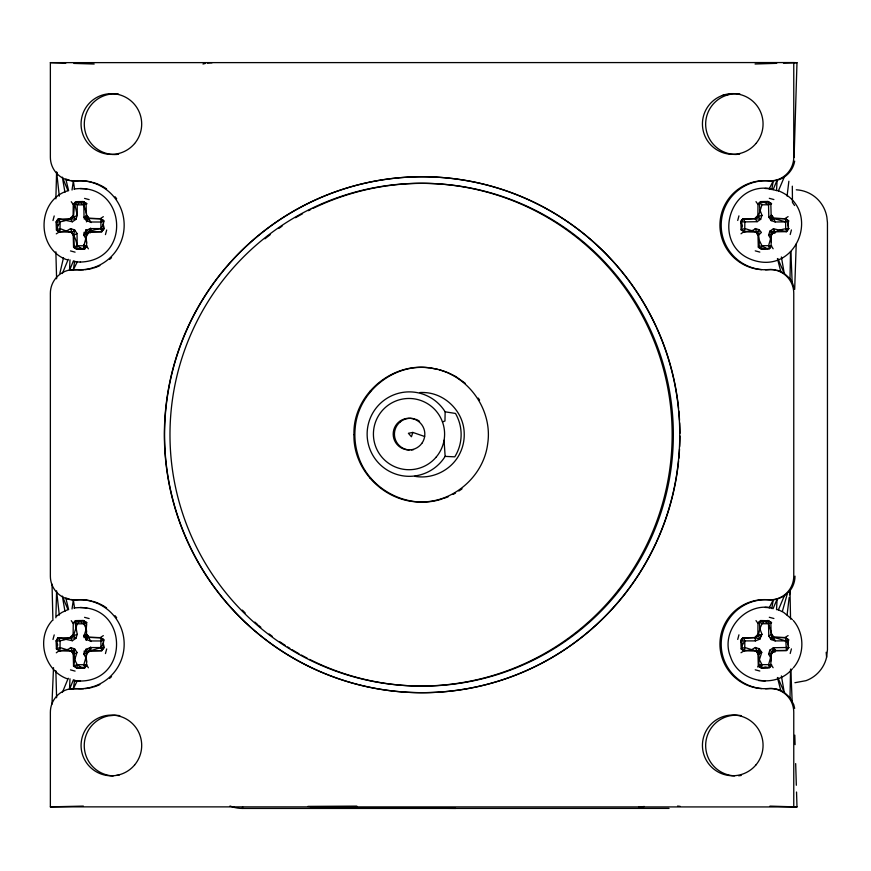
<?xml version="1.0" encoding="UTF-8"?>
<svg xmlns="http://www.w3.org/2000/svg" width="871" height="871" viewBox="0 0 871 871"><rect width="100%" height="100%" fill="white"/><g stroke="black" fill="none" stroke-linecap="round" stroke-linejoin="round"><path stroke-width="1.31" d="M88.232 217.402L86.969 215.409L84.052 217.119L86.447 220.679L90.421 222.007L100.96 222.007L103.932 220.973L100.241 218.675L88.254 218.338L86.403 215.377L86.077 203.379L83.115 201.528L75.57 201.658L73.251 204.511L74.59 203.041L83.736 201.865L84.052 217.119L88.864 218.403L100.851 218.817L103.932 220.973L103.257 224.587L104.106 228.594L101.831 231.73L89.702 231.871L87.154 233.374C84.389 238.055 88.951 244.827 84.705 248.888L77.094 249.041C77.29 243.161 75.287 236.672 71.368 232.209L59.391 231.871L57.061 230.532L57.704 226.014L56.68 222.007C62.374 221.909 68.569 220.167 73.11 216.683L73.251 204.511L71.248 201.713M56.419 648.971L57.704 644.976L56.68 640.958C62.374 640.86 68.569 639.118 73.12 635.634L73.251 623.462L74.884 621.154L77.236 634.36L75.908 638.345L72.347 640.74L58.912 637.822L57.747 638.312L56.092 640.936L56.419 648.971L59.391 650.822L71.368 651.16L74.166 654.154L74.688 659.761L73.556 666.13L76.517 667.981L84.705 667.839C88.896 663.865 84.498 657.224 87.046 652.586L89.702 650.822L101.831 650.681L104.106 647.556L103.257 643.538L103.932 639.924L100.851 637.768L88.864 637.354L84.062 636.102L86.251 628.764L86.697 623.974M786.426 231.468L788.843 228.529L786.578 231.664L774.439 231.795L771.782 233.559L771.151 235.094L771.151 245.655L769.289 248.616L761.265 248.954L758.935 247.614L759.436 240.723L758.554 235.126L756.115 232.132L744.128 231.806L741.167 229.944L740.829 221.909L742.495 219.285L755.244 218.643L757.857 216.618L757.988 204.445L755.995 201.647M771.151 654.056L774.439 650.757L786.426 650.419L788.843 647.48L786.578 650.615L775.07 650.463L772.305 652.172L771.151 654.056L770.759 666.097L769.289 667.578L761.265 667.905L758.935 666.565L758.902 654.077L756.115 651.083L744.128 650.757L741.167 648.906L740.829 640.86L742.495 638.236L755.244 637.605L757.857 635.569L757.988 623.396L755.995 620.598M796.225 243.989L794.679 289.401L792.142 282.008L789.997 278.72L790.52 251.719M794.679 708.352L793.721 704.552L789.997 697.671L790.552 669.32M445.146 411.82L455.479 413.442A42.222 42.178 -87.3 0 1 454.782 456.84L445.146 456.382A42.222 42.178 -87.3 0 1 381.857 466.159A42.222 42.178 -87.3 0 1 381.857 402.054A42.222 42.178 -87.3 0 1 445.146 411.82L444.961 421.009L442.446 421.902M86.142 640.414L86.283 634.992M55.864 198.849L56.604 171.859L59.304 196.16M55.864 617.8L56.604 590.81L59.304 615.111M794.091 157.509L796.987 62.712L793.764 62.56L50.366 62.636L50.366 157.216A23.757 23.724 -87.3 0 0 76.038 180.885A44.53 44.486 -87.3 0 1 124.172 225.262A44.53 44.486 -87.3 0 1 76.038 269.651A23.757 23.724 -87.3 0 0 50.366 293.331L50.366 576.167A23.757 23.724 -87.3 0 0 76.038 599.836A44.53 44.486 -87.3 0 1 124.172 644.213A44.53 44.486 -87.3 0 1 76.038 688.602A23.757 23.724 -87.3 0 0 50.366 712.282L50.366 806.862L83.355 806.1M51.955 704.214L53.512 667.654M101.689 231.534L104.106 228.594L90.421 228.605L90.279 231.882L83.823 235.203L86.229 239.351L86.621 243.194M77.094 667.992L73.948 665.738L77.236 664.715L86.893 664.704L84.705 667.839L80.557 667.034L77.094 667.992L77.236 664.715L74.688 659.761L77.018 652.455L74.623 648.895L70.649 647.567C66.686 651.802 60.262 648.775 56.288 652.804M101.689 650.485L104.106 647.556L90.421 647.556L90.279 650.833L83.823 654.154L86.229 658.302L86.621 662.145M768.168 248.845L761.831 248.964L761.973 245.687L759.436 240.723M768.168 667.796L761.831 667.915L761.973 664.638L759.436 659.674L761.744 652.346L759.36 648.819L755.386 647.491L751.161 649.962L744.727 650.67L741.798 649.418L742.451 644.899L744.836 640.893L743.66 637.746L741.417 640.882L742.451 644.899M83.725 269.77A44.53 44.486 -87.3 0 1 77.279 269.716L69.506 270.358L69.985 259.83M83.725 688.721A44.53 44.486 -87.3 0 1 77.279 688.667L69.506 689.309L69.985 678.781M776.518 190.749L777.106 180.221C786.056 177.978 793.187 170.204 794.679 161.102M776.518 609.7L777.106 599.172L784.259 596.036L789.997 590.734A23.757 23.724 -87.3 0 0 795.005 576.145M353.964 434.662C352.624 394.345 393.311 360.376 432.735 368.4C467.313 373.877 492.986 409.13 487.695 443.687C483.764 476.089 453.715 502.36 421.063 501.946C385.189 502.611 352.984 470.623 353.964 434.662L354.421 434.694M86.022 247.212L84.552 248.692L76.517 249.03L74.187 247.68L73.817 235.203L71.912 232.198L66.425 231.087L59.99 231.784L57.061 230.532L56.419 230.02L56.092 221.974L58.912 218.871L72.347 221.789L75.908 219.394L73.502 216.814L74.59 203.041L77.236 204.859L83.823 204.859L86.806 203.814L83.736 201.865L84.999 202.693M77.018 652.455L74.166 654.154L74.623 648.895L72.413 651.443L60.099 647.567L56.811 648.59L59.99 650.735L60.099 640.969L58.912 637.822L56.68 640.958L57.943 637.964L69.93 637.626L75.908 638.345L73.12 635.634M755.386 647.491L757.149 651.366L761.744 652.346L758.902 654.077L759.36 648.819L757.149 651.366L744.836 647.491L741.559 648.514L744.727 650.67L744.836 640.893L741.417 640.882L742.68 637.888L754.667 637.561L759.882 639.118L761.973 634.295L759.871 628.731L759.327 621.927L768.472 620.751L771.543 622.7L768.57 623.734L761.973 623.734L759.327 621.927L757.988 623.396L760.394 620.522L768.472 620.751L768.788 636.004L771.183 639.554L775.157 640.893L785.696 640.893L788.68 639.847L787.994 643.495L788.56 646.151M669.048 808.397L242.454 808.44L242.606 806.764M744.836 640.893L755.386 640.893L759.882 639.118L758.238 635.699L759.871 628.731L761.973 623.734L764.422 621.382L768.57 623.734L771.706 634.284L771.183 639.554L773.611 637.278L785.588 637.703L788.68 639.847L784.989 637.55L773.002 637.224L771.151 634.262L770.813 622.253L767.852 620.402M768.407 248.616L765.293 248.006L761.831 248.964L758.303 247.103L757.966 235.105L756.496 232.601L759.164 229.748L761.396 232.437L758.554 235.126L759.164 229.748L755.386 228.54C751.423 232.775 744.999 229.748 741.025 233.776M794.918 682.712L806.056 680.654A32.521 32.477 -87.3 0 0 819.48 671.323A32.989 32.956 -87.3 0 0 826.601 657.235L827.45 649.799L827.45 222.736L826.862 217.064A33.087 33.044 -87.3 0 0 819.829 201.691A32.521 32.477 -87.3 0 0 811.38 194.407A32.989 32.956 -87.3 0 0 796.29 189.802M787.079 196.084L788.865 181.233M787.079 615.035L789.191 597.484M789.518 594.784L789.997 590.734L790.552 619.074M740.731 223.085L741.014 220.907M740.731 642.036L741.014 639.858M72.032 190.03L73.36 180.939L70.791 180.515M72.032 608.981L73.36 599.89L70.791 599.466M74.699 260.962L73.36 269.716L77.421 261.572M74.699 679.924L73.36 688.667L77.421 680.523M771.815 189.617L773.241 180.874L777.106 180.221L773.034 189.813M771.815 608.568L773.241 599.825L777.106 599.172L773.034 608.764M103.257 224.587L100.96 228.605C85.815 230.891 87.492 233.188 83.823 245.764L84.705 248.888L80.546 248.083L77.236 245.764L73.948 246.787L77.094 249.041L80.546 248.083M90.421 647.556L85.924 649.331L87.285 652.738L83.823 664.715L84.705 667.839M788.843 228.529C783.007 228.67 776.976 230.652 772.022 233.711L768.57 245.687L769.441 248.812L771.63 245.687L761.973 245.687L758.685 246.711L761.831 248.964M59.87 273.298L63.518 257.631M740.829 221.909L742.68 218.937L755.244 218.643L758.238 216.748L761.973 204.783L768.57 204.783L771.543 203.749L767.852 201.451L760.307 201.593L757.988 204.445L759.327 202.976L768.472 201.789L768.799 217.075L771.183 220.603L775.157 221.942L785.696 221.931L788.68 220.896L787.994 224.544L788.56 227.2M52.979 220.537L54.209 215.943M105.445 234.604L106.676 230.009M52.979 639.488L54.209 634.894M105.445 653.566L106.676 648.96M737.715 220.461L738.946 215.866M790.193 234.539L791.423 229.944M737.715 639.423L738.946 634.817M790.193 653.49L791.423 648.895M782.387 611.29L787.351 593.619M72.347 640.74L70.507 637.67L73.502 635.765L77.236 623.81L79.686 621.458L83.736 620.816L86.806 622.776L83.823 623.81L77.236 623.81L74.59 621.992L79.686 621.458L83.823 623.81L86.251 628.764L86.686 632.117M412.854 432.43L411.417 436.763L408.39 433.279L412.854 432.43L424.645 436.491M761.973 204.783L759.327 202.976L759.871 209.769L761.973 215.344L760.644 219.318L757.128 221.702L741.417 221.931L742.451 225.948L741.167 229.944M771.227 241.844L770.966 239.285L768.57 235.137L769.899 231.153L773.415 228.768L786.578 231.664L785.696 228.529L785.588 218.752L773.002 218.273L771.151 215.3L770.813 203.302L767.852 201.451M771.227 660.795L770.966 658.236L768.57 654.088L769.899 650.104L773.415 647.719L788.843 647.48M84.705 248.888L86.893 245.753L77.236 245.764L77.018 233.493L74.623 229.944L71.76 232.677L73.229 235.17L73.556 247.168L77.094 249.041M69.506 270.358L73.469 260.767M69.506 689.309L73.469 679.718M62.353 273.505L68.254 259.297M62.353 692.456L68.254 678.248M778.239 191.282L784.259 177.074M778.239 610.233L784.259 596.036M83.823 235.203L85.924 230.38L90.421 228.605M83.823 654.154L85.924 649.331L90.279 650.833L101.831 650.681L100.96 647.556L100.851 637.768L103.214 639.477L103.54 647.523M400.083 422.021L400.714 420.606M90.747 647.926L89.8 650.027L89.615 647.926M769.147 189.007L773.241 180.874L769.333 180.874A44.53 44.486 -87.3 0 0 721.362 221.386A44.53 44.486 -87.3 0 0 761.602 269.607M769.147 607.958L773.241 599.825L769.333 599.825A44.53 44.486 -87.3 0 0 721.362 640.348A44.53 44.486 -87.3 0 0 761.602 688.558M86.621 214.233L83.823 204.859L79.74 202.508L77.236 204.859L77.236 215.409L75.908 219.394L69.93 218.675L57.747 219.35L56.68 222.007L58.912 218.871L60.099 222.007L59.99 231.784L56.811 229.628L60.099 228.605L66.425 231.087L70.649 228.605L74.623 229.944L73.817 235.203L77.018 233.493M742.68 218.937L741.417 221.931L743.66 218.795L744.836 221.942L744.727 231.719L741.559 229.563L744.836 228.54L756.649 232.132L758.554 235.126M86.425 221.865L88.592 218.044L89.789 221.484L91.281 222.562M103.257 643.538L100.96 647.556L90.279 650.833L87.285 652.738M57.704 226.014L60.099 222.007M56.092 221.974L57.943 219.013M84.552 248.692L86.403 245.731L88.385 248.834M56.092 640.936L57.943 637.964M76.517 667.981L84.552 667.643L86.403 664.682L88.385 667.785M769.289 248.616L771.151 245.655L773.121 248.758M740.829 640.86L742.68 637.888M769.289 667.578L771.151 664.606L773.121 667.709M88.254 218.338L86.969 215.409L86.447 220.679L88.864 218.403L90.421 222.007M88.254 637.3L86.969 634.36L84.062 636.102L86.447 639.63L90.421 640.958L100.96 640.958L103.932 639.924L100.241 637.626L88.254 637.3L86.403 634.328L86.077 622.33L83.736 620.816L83.823 623.81M52.14 620.62C35.58 638.987 44.541 671.062 67.753 678.977M793.35 667.817C804.75 654.665 804.641 633.729 793.35 620.544M84.552 667.643L86.022 666.173M69.93 218.675L73.229 215.377M86.403 235.17L89.702 231.871M69.93 637.626L73.229 634.328M86.403 654.121L89.702 650.822M754.667 218.61L757.966 215.311M771.151 235.094L774.439 231.795M754.667 637.561L757.966 634.262M792.447 668.721C775.44 689.538 738.673 682.211 730.508 656.756C720.012 631.377 744.999 602.482 771.521 607.795L765.021 607.403M788.092 216.629L784.989 218.599L788.68 220.896L785.588 218.752L773.611 218.327L771.183 220.603L771.706 215.333L768.799 217.075L785.696 221.931M757.726 667.012L760.742 664.431M56.669 616.08L61.917 612.411L67.72 609.7M771.619 652.76L775.07 650.463L773.415 647.719L768.57 664.638L769.441 667.763L771.63 664.638L761.973 664.638L758.685 665.662L761.831 667.915L765.304 666.968L768.407 667.567M56.288 233.853L59.391 231.871L56.419 230.02M103.344 216.694L100.241 218.675L103.214 220.526L103.54 228.572M103.344 635.645L100.241 637.626L103.214 639.477M761.973 634.295L755.244 637.605L755.386 640.893M741.025 652.727L744.128 650.757L741.167 648.906M788.092 635.58L784.989 637.55L785.588 637.703L786.426 650.419M74.59 203.041L77.236 215.409L70.507 218.719L72.347 221.789M768.788 636.004L771.706 634.284L772.969 636.287M773.415 228.768L775.016 231.817L768.57 235.137M768.57 654.088L772.305 652.172L769.899 650.104M67.72 190.749C36.038 200.602 36.277 250.01 67.753 260.026M774.439 650.757L775.07 650.463M757.857 216.618L761.973 215.344M73.502 635.765L77.236 634.36M442.272 498.887C407.966 510.526 367.66 489.099 357.763 454.335A67.285 67.209 -87.3 0 1 355.172 428.249C357.883 392.146 393.42 363.044 429.359 367.878M722.375 95.451L730.083 94.199M739.653 154.08L735.973 154.472A30.354 30.311 -87.3 0 1 705.717 122.136A30.354 30.311 -87.3 0 1 739.925 94.035M73.904 189.083C126.045 181.342 133.176 260.592 80.284 262.062M765.021 188.452L771.521 188.844C728.45 180.711 710.834 245.437 752.49 259.95C797.978 275.835 822.921 207.636 777.738 190.509M73.904 608.034C130.661 600.685 130.846 687.502 73.97 680.643L80.47 681.024M755.059 64.008L776.703 63.333M783.465 63.126L796.987 62.712M84.999 621.644L83.115 620.479L75.57 620.62L73.251 623.462L71.248 620.675M116.649 775.342L119.011 775.299M307.888 806.394L356.849 806.111M74.666 180.939L77.279 180.939A44.53 44.486 -87.3 0 1 91.379 182.039M74.666 599.901L77.279 599.901A44.53 44.486 -87.3 0 1 91.379 600.99M50.366 806.862L796.987 806.938L796.54 792.033M310.49 807.286L455.751 808.419M65.771 63.169L50.366 62.636M73.893 63.409L94.177 64.029M769.931 806.111L796.987 806.938M80.284 188.528L86.784 188.92M73.97 261.692L80.47 262.073M80.284 607.479L86.784 607.871M758.706 680.567L765.217 680.959M414.738 476.285C432.941 479.671 452.343 469.621 460.149 452.855A42.156 42.113 -87.3 0 0 464.178 432.266C463.252 411.548 445.375 393.54 424.656 392.56M677.562 806.067L680.207 806.361M369.598 391.427L370.676 391.547M775.016 231.817L769.899 231.153L772.022 233.711M369.685 477.831L370.589 477.961M430.579 367.954L437.939 369.391M769.3 198.316L773.894 199.557M755.244 250.859L759.828 252.089M84.563 198.392L89.147 199.622M70.497 250.924L75.091 252.155M769.3 617.278L773.894 618.508M755.244 669.81L759.828 671.04M84.563 617.343L89.147 618.573M70.497 669.875L75.091 671.106M439.169 369.631L446.213 371.971M69.506 180.297L65.793 179.023L68.646 190.64M69.506 599.248L65.793 597.974L68.646 609.591M91.128 230.271L89.321 229.509L90.257 232.895M761.831 667.915L758.303 666.054L757.966 654.056L757.149 651.366L758.902 654.077M447.389 372.363L455.664 376.446L465.179 383.251M777.738 609.46L783.573 612.346L792.447 619.64M777.106 270.282A23.757 23.724 -87.3 0 1 780.819 271.556L784.259 273.429L789.997 278.72M765.467 688.743A44.53 44.486 -87.3 0 0 769.333 688.591A23.757 23.724 -87.3 0 1 780.819 690.518L784.259 692.38L789.997 697.671M764.477 202.431L768.57 204.783M770.813 203.302L771.543 203.749M770.813 622.253L771.543 622.7M769.92 637.496L774.526 640.348M758.303 247.103L761.265 248.954M83.115 201.528L86.806 203.814M758.303 666.054L761.265 667.905M73.556 247.168L76.517 249.03M83.115 620.479L86.806 622.776M759.196 634.676L761.472 636.168M103.214 220.526L100.851 218.817L100.96 228.605L101.831 231.73L90.279 231.882L85.924 230.38L87.285 233.787M77.236 664.715L80.557 667.034M761.973 245.687L765.293 248.006M89.789 640.425L91.281 641.502M758.238 216.748L760.644 219.318L755.244 218.643L757.128 221.702M787.994 643.495L785.696 640.893L773.611 637.278L775.157 640.893M771.151 215.3L773.285 217.837M771.151 634.262L773.285 636.788M86.403 215.377L88.548 217.902M86.403 634.328L88.548 636.864M775.538 650.299L774.058 648.372L774.831 652.357M794.592 205.523L792.468 202.497L792.316 186.176M478.244 398.08L479.583 400.072M70.649 647.567L74.166 654.154M772.969 217.336L771.706 215.333L772.762 216.999M88.232 636.353L86.969 634.36L86.447 639.63L88.864 637.354L90.421 640.958M771.706 634.284L772.762 635.95M756.115 232.132L757.966 235.105M756.115 651.083L757.966 654.056M71.368 232.209L73.229 235.17M71.368 651.16L73.229 654.121L73.556 666.13M777.814 258.535L784.259 273.429L781.374 256.945M777.814 677.486L784.259 692.38L781.374 675.896M773.611 218.327L775.157 221.942M68.047 190.793L62.353 177.151L64.966 192.371M68.047 609.744L62.353 596.112L64.966 611.322M72.413 651.443L73.229 654.121M755.386 228.54L756.649 232.132M70.649 228.605L71.912 232.198M85.891 649.886L86.904 653.272M777.422 258.643L780.819 271.556M777.422 677.594L780.819 690.518M774.058 229.432L774.831 233.417M73.36 180.939L74.536 189.007M73.36 599.89L74.536 607.958M444.058 440.269L445.146 456.382M84.171 651.018L84.531 654.415M90.628 228.082L90.845 230.597M90.628 647.022L90.845 649.548M826.176 652.281L826.601 657.235M790.857 251.61L792.142 282.008M790.792 669.233L792.142 700.959M787.95 220.461L788.277 228.496M787.95 639.412L788.277 647.447M794.798 735.157L795.092 744.64M795.669 763.595L796.334 785.261M56.953 172.491L57.029 175.202M55.864 251.795L56.604 278.796M55.864 670.746L56.604 697.758M52.031 584.158L52.913 620.315M85.935 229.596L85.968 235.028M793.764 62.56L793.764 157.139A23.757 23.724 -87.3 0 1 768.08 180.809A44.53 44.486 -87.3 0 0 719.947 225.197A44.53 44.486 -87.3 0 0 768.08 269.585A23.757 23.724 -87.3 0 1 793.764 293.244L793.764 576.09A23.757 23.724 -87.3 0 1 768.08 599.771A44.53 44.486 -87.3 0 0 719.947 644.159A44.53 44.486 -87.3 0 0 768.08 688.536A23.757 23.724 -87.3 0 1 793.764 712.206L793.764 806.775M84.052 232.328L84.052 235.05M84.052 244.577L84.052 248.649M84.052 621.317L84.052 624.039M84.052 634.926L84.052 637.637M415.663 419.267A15.83 15.82 -87.3 0 1 419.561 421.346M413.54 449.632A15.83 15.82 -87.3 0 1 411.341 449.948M409.163 449.948A15.83 15.82 -87.3 0 1 394.672 431.395A15.83 15.82 -87.3 0 1 414.618 418.929M420.007 392.527A42.124 42.08 -87.3 0 1 424.656 392.56M462.076 488.783A67.285 67.209 -87.3 0 1 458.843 491.037M455.489 493.095A67.285 67.209 -87.3 0 1 453.181 494.358M448.434 496.612A67.285 67.209 -87.3 0 1 443.513 498.484M386.517 185.904A251.371 251.088 -87.3 0 1 670.082 475.054A251.371 251.088 -87.3 0 1 309.564 659.369M307.202 658.16A251.371 251.088 -87.3 0 1 301.333 655.036M299.003 653.74A251.371 251.088 -87.3 0 1 292.123 649.712M289.858 648.329A251.371 251.088 -87.3 0 1 287.615 646.913M285.383 645.476A251.371 251.088 -87.3 0 1 279.874 641.785M272.307 636.363A251.371 251.088 -87.3 0 1 269.128 633.957M260.843 627.294A251.371 251.088 -87.3 0 1 258.818 625.574M257.816 624.714A251.371 251.088 -87.3 0 1 254.833 622.079M245.165 612.955A251.371 251.088 -87.3 0 1 242.367 610.114M264.947 238.806A251.371 251.088 -87.3 0 1 270.184 234.702M278.785 228.431A251.371 251.088 -87.3 0 1 282.073 226.177M295.541 217.706A251.371 251.088 -87.3 0 1 302.498 213.787M308.378 210.695A251.371 251.088 -87.3 0 1 310.762 209.497M313.146 208.332A251.371 251.088 -87.3 0 1 385.2 186.1M656.103 543.047A257.968 257.685 -87.3 0 1 262.617 637.245A257.968 257.685 -87.3 0 1 262.617 232.23A257.968 257.685 -87.3 0 1 656.103 326.342M656.647 327.529A257.968 257.685 -87.3 0 1 678.596 408.412M678.847 411.036A257.968 257.685 -87.3 0 1 679.522 420.236M679.663 422.86A257.968 257.685 -87.3 0 1 679.924 433.377M679.924 436.001A257.968 257.685 -87.3 0 1 679.663 446.518M679.522 449.153A257.968 257.685 -87.3 0 1 678.847 458.342M678.596 460.966A257.968 257.685 -87.3 0 1 656.647 541.86M741.243 775.43A30.354 30.311 -87.3 0 1 738.619 775.778M734.656 775.865A30.354 30.311 -87.3 0 1 705.837 742.244A30.354 30.311 -87.3 0 1 741.243 715.657M113.23 775.93A30.354 30.322 -87.3 0 1 108.352 715.897L114.613 715.254A30.354 30.322 -87.3 0 1 119.817 715.712M118.565 154.276A30.354 30.311 -87.3 0 1 84.291 124.183A30.354 30.311 -87.3 0 1 118.565 94.09M765.467 269.792A44.53 44.486 -87.3 0 0 769.333 269.64A23.757 23.724 -87.3 0 1 775.832 269.999M92.62 182.355A44.53 44.486 -87.3 0 1 98.706 184.5M99.871 185.033A44.53 44.486 -87.3 0 1 106.556 188.92M115.07 196.77A44.53 44.486 -87.3 0 1 116.67 198.806M111.542 257.642A44.53 44.486 -87.3 0 1 109.615 259.362M99.871 265.622A44.53 44.486 -87.3 0 1 93.861 267.941M92.62 268.301A44.53 44.486 -87.3 0 1 85.01 269.672M92.62 601.306A44.53 44.486 -87.3 0 1 98.706 603.451M99.871 603.984A44.53 44.486 -87.3 0 1 106.556 607.871M115.07 615.721A44.53 44.486 -87.3 0 1 116.67 617.757M111.542 676.593A44.53 44.486 -87.3 0 1 109.615 678.313M99.871 684.573A44.53 44.486 -87.3 0 1 93.861 686.892M92.62 687.252A44.53 44.486 -87.3 0 1 85.01 688.623M770.127 188.865A32.989 32.956 -87.3 0 1 775.615 190.401M84.269 219.078A32.989 32.956 -87.3 0 1 84.65 216.596M202.987 64.029A32.989 32.956 -87.3 0 1 205.197 63.485M207.44 63.093A32.989 32.956 -87.3 0 1 211.991 62.777M644.268 806.459A32.989 32.956 -87.3 0 1 638.595 806.949M242.454 808.44A32.989 32.956 -87.3 0 1 229.977 805.991M421.858 443.328A15.83 15.82 -87.3 0 0 410.579 418.33A15.83 15.82 -87.3 0 0 394.596 440.606A15.83 15.82 -87.3 0 0 421.858 443.328M436.273 456.992A35.624 35.591 -87.3 0 0 415.184 399.005A35.624 35.591 -87.3 0 0 375.564 446.279A35.624 35.591 -87.3 0 0 436.273 456.992M618.443 590.026A251.371 251.088 -87.3 0 0 456.807 185.85A251.371 251.088 -87.3 0 0 187.962 528.109A251.371 251.088 -87.3 0 0 618.443 590.026M755.974 143.475A30.354 30.311 -87.3 0 0 738.009 94.079A30.354 30.311 -87.3 0 0 704.258 134.352A30.354 30.311 -87.3 0 0 755.974 143.475M755.974 764.89A30.354 30.311 -87.3 0 0 738.009 715.494A30.354 30.311 -87.3 0 0 704.258 755.767A30.354 30.311 -87.3 0 0 755.974 764.89M134.613 764.956A30.354 30.311 -87.3 0 0 116.649 715.559A30.354 30.311 -87.3 0 0 82.897 755.832A30.354 30.311 -87.3 0 0 134.613 764.956M134.602 143.541A30.354 30.311 -87.3 0 0 116.638 94.144A30.354 30.311 -87.3 0 0 82.887 134.417A30.354 30.311 -87.3 0 0 134.602 143.541M624.616 594.153A257.968 257.685 -87.3 0 0 458.734 179.361A257.968 257.685 -87.3 0 0 182.834 530.613A257.968 257.685 -87.3 0 0 624.616 594.153"/></g></svg>
